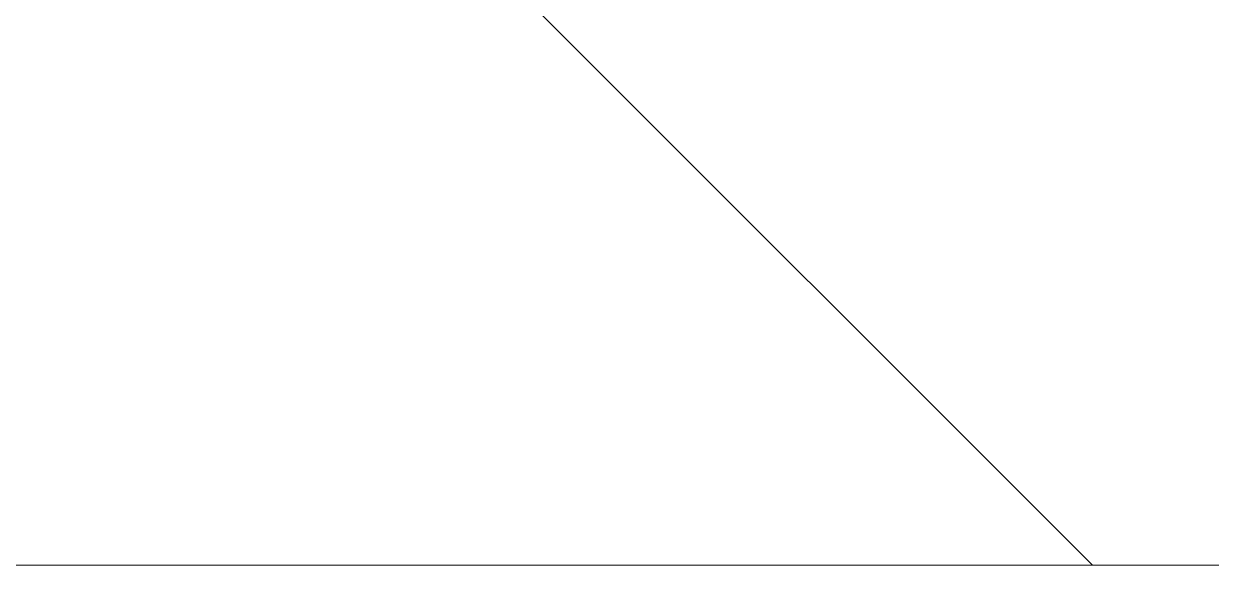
# Model space of a CAD drawing. Header units: millimetres. Extents: x -1113 to 415037, y -3642 to 28069.
# Drawn here: x 92289.7 to 92302.87, y 13263.94 to 13269.94 of the extents above; entities that cross this region are included whole.
import ezdxf

# ---------------------------------------------------------------- set-up
doc = ezdxf.new("R2010")
doc.units = ezdxf.units.MM
doc.layers.add('0) Стена 3.93м', color=3, linetype='Continuous', lineweight=60)
doc.layers.add('A-DOOR-FRAM-2', color=7, linetype='Continuous', lineweight=5)
doc.layers.add('A-DOOR-1', color=7, linetype='Continuous', lineweight=5, true_color=0xc0c0c0)
doc.layers.add('A-DOOR-FRAM-1', color=7, linetype='Continuous', lineweight=5, true_color=0xc0c0c0)

# ---------------------------------------------------------------- blocks, each defined once
blk = doc.blocks.new('110_Дверь_СКБ_1Ст_Внутренняя1 - Д-8_п_ 950x2100h_охрана 2-32201800-Объем проектирования 1 этажа')
at = {"layer": 'A-DOOR-FRAM-2'}
h = blk.add_hatch(dxfattribs=at)
h.set_pattern_fill('FP_89', color=256, style=0, pattern_type=2)
h.set_pattern_definition([(45, (-296.384, 174.685), (-14.14213562373095, 14.14213562373095), []), (135, (-296.384, 174.685), (-14.14213562373095, -14.14213562373095), [])])
h.paths.add_polyline_path([(-437.5000000000825, 109.999999999988), (-462.5000000000941, 109.999999999988), (-462.5000000000941, -110.0000000000183), (-437.5000000000825, -109.0512064079501)])
at = {"layer": 'A-DOOR-FRAM-1'}
for p, q in [((-492.500000000005, 109.9999999999961), (-422.5000000000047, 109.9999999999961)), ((-437.5000000000049, 109.9999999999942), (-462.5000000000051, 109.9999999999942))]:
    blk.add_line(p, q, dxfattribs=at)
blk = doc.blocks.new('1floor')
at = {"layer": 'A-DOOR-1', "rotation": 180}
blk.add_blockref('110_Дверь_СКБ_1Ст_Внутренняя1 - Д-8_п_ 950x2100h_охрана 2-32201800-Объем проектирования 1 этажа', (91787.50000000125, 13509.99999525506), dxfattribs=at)

msp = doc.modelspace()

# ---------------------------------------------------------------- block references
at = {"layer": '0) Стена 3.93м'}
msp.add_blockref('1floor', (64.70176383625949, -136.0621638723896), dxfattribs=at)

doc.saveas('drawing.dxf')
